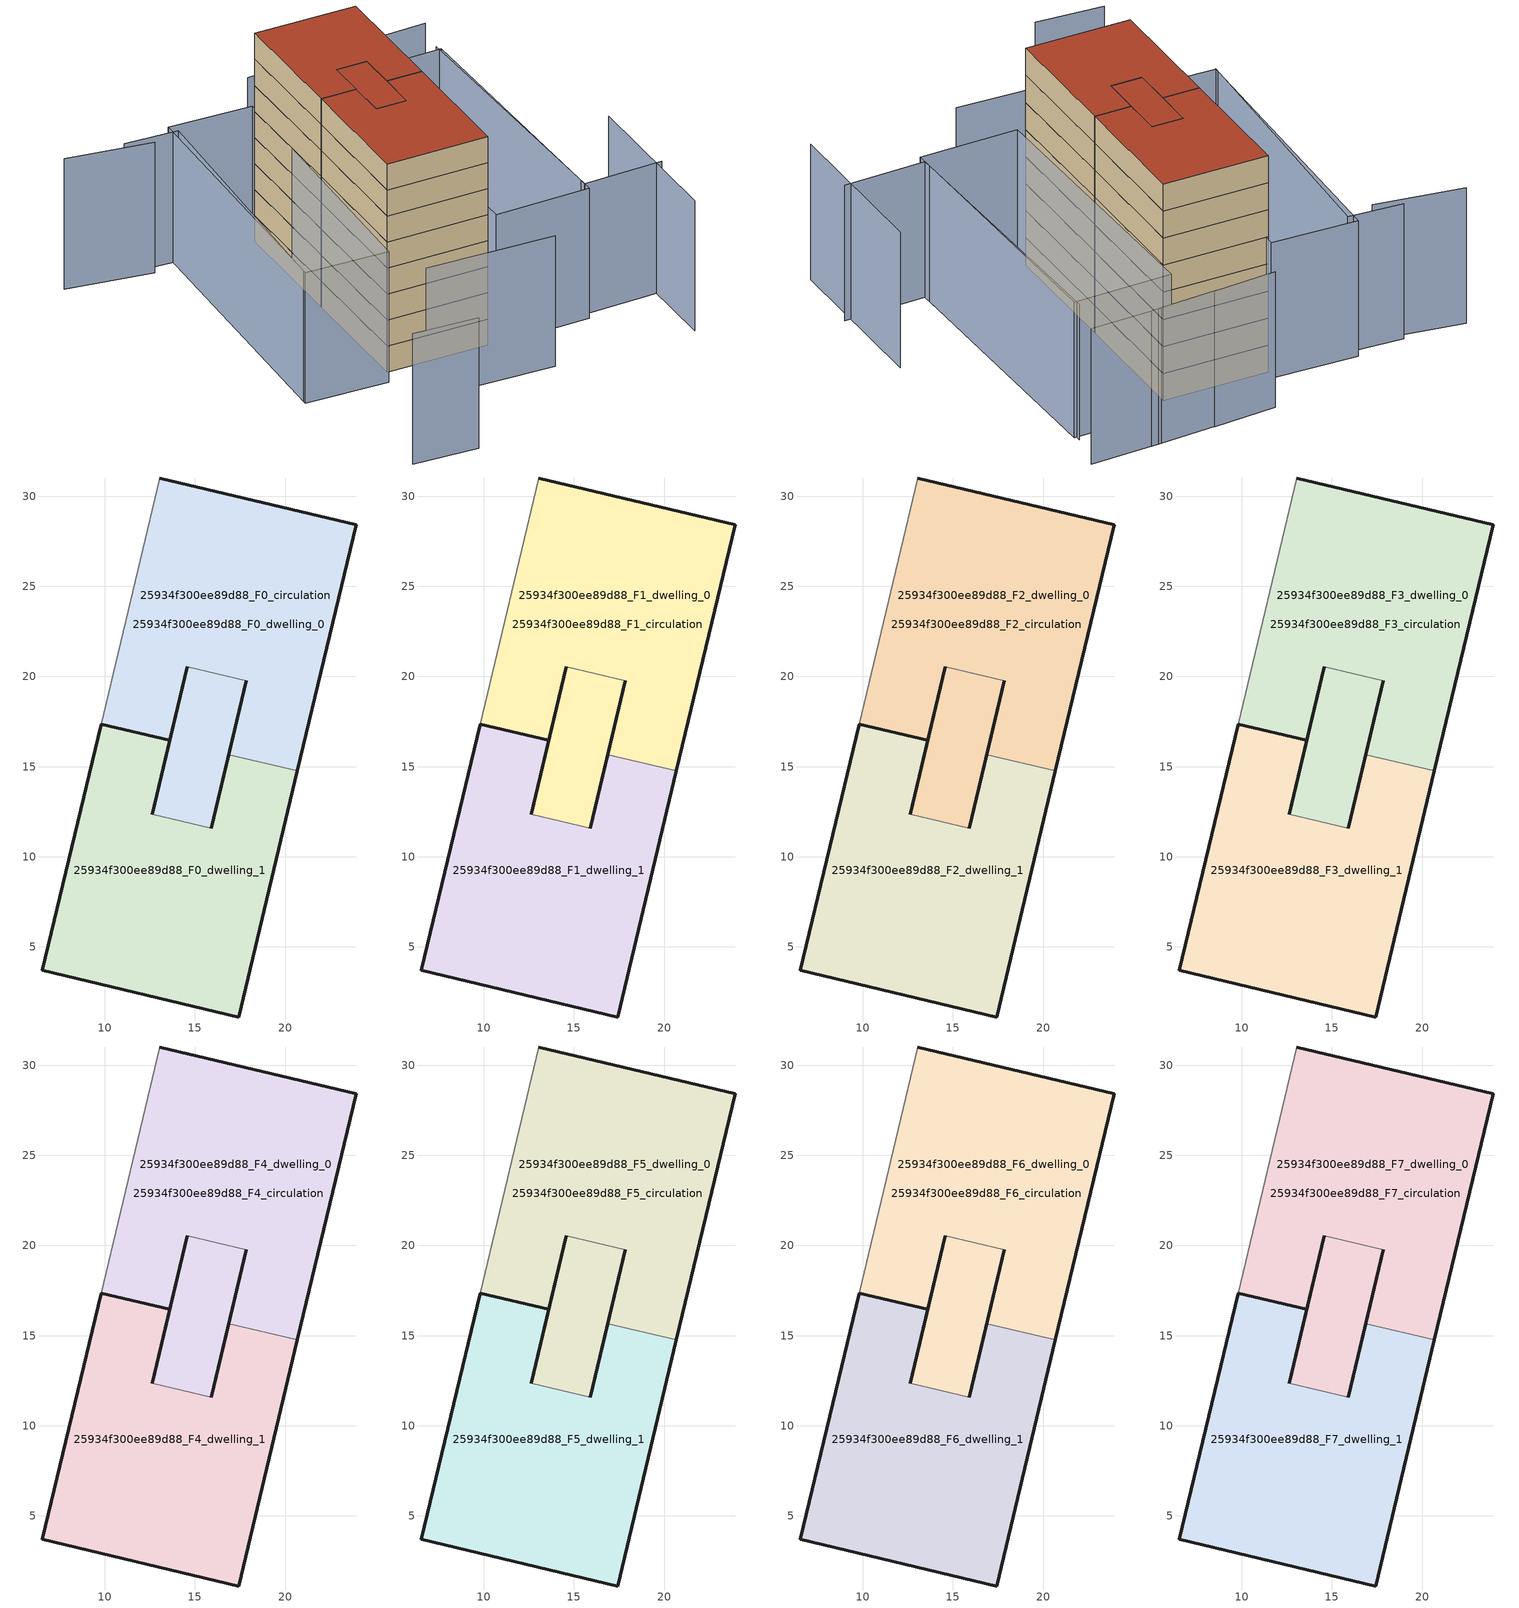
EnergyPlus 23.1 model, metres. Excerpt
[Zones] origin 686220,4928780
25934f300ee89d88_F0_dwelling_0
 floor ground (EU_floor_Construction): 23.94,28.4 20.68,14.76 16.87,15.67 17.85,19.76 14.58,20.54 13.6,16.45 9.79,17.36 13.05,31 z0; 17.85,19.76 16.87,15.67 15.89,11.58 12.63,12.36 13.6,16.45 14.58,20.54 z0
 wall outside (EU_wall_Construction): 17.85,19.76 16.87,15.67 / 20.68,14.76 23.94,28.4 13.05,31 / 9.79,17.36 13.6,16.45 14.58,20.54 z0:3
 wall adiabatic (EU_wall_Construction): 13.05,31 9.79,17.36 z0:3
 wall to 25934f300ee89d88_F0_circulation (EU_wall_Construction): 14.58,20.54 17.85,19.76 z0:3
 wall to 25934f300ee89d88_F0_dwelling_1 (EU_wall_Construction): 16.87,15.67 20.68,14.76 z0:3
25934f300ee89d88_F0_dwelling_1
 floor ground (EU_floor_Construction): 20.68,14.76 17.42,1.12 6.53,3.72 9.79,17.36 13.6,16.45 12.63,12.36 15.89,11.58 16.87,15.67 z0
 wall outside (EU_wall_Construction): 16.87,15.67 15.89,11.58 / 12.63,12.36 13.6,16.45 9.79,17.36 6.53,3.72 17.42,1.12 20.68,14.76 z0:3
 wall to 25934f300ee89d88_F0_circulation (EU_wall_Construction): 15.89,11.58 12.63,12.36 z0:3
25934f300ee89d88_F0_circulation
 floor ground (EU_floor_Construction): 23.94,28.4 20.68,14.76 16.87,15.67 17.85,19.76 14.58,20.54 13.6,16.45 9.79,17.36 13.05,31 z0; 17.85,19.76 16.87,15.67 15.89,11.58 12.63,12.36 13.6,16.45 14.58,20.54 z0
 wall outside (EU_wall_Construction): 15.89,11.58 17.85,19.76 / 14.58,20.54 12.63,12.36 z0:3
25934f300ee89d88_F1_dwelling_0
 floor outside (EU_floor_Construction): 23.94,28.4 20.68,14.76 16.87,15.67 17.85,19.76 14.58,20.54 13.6,16.45 9.79,17.36 13.05,31 z3
 floor to 25934f300ee89d88_F0_dwelling_0 (EU_floor_Construction): 17.85,19.76 16.87,15.67 15.89,11.58 12.63,12.36 13.6,16.45 14.58,20.54 z3
 wall outside (EU_wall_Construction): 17.85,19.76 16.87,15.67 / 20.68,14.76 23.94,28.4 13.05,31 / 9.79,17.36 13.6,16.45 14.58,20.54 z3:6
 wall adiabatic (EU_wall_Construction): 13.05,31 9.79,17.36 z3:6
 wall to 25934f300ee89d88_F1_circulation (EU_wall_Construction): 14.58,20.54 17.85,19.76 z3:6
 wall to 25934f300ee89d88_F1_dwelling_1 (EU_wall_Construction): 16.87,15.67 20.68,14.76 z3:6
25934f300ee89d88_F1_dwelling_1
 floor to 25934f300ee89d88_F0_dwelling_1 (EU_floor_Construction): 20.68,14.76 17.42,1.12 6.53,3.72 9.79,17.36 13.6,16.45 12.63,12.36 15.89,11.58 16.87,15.67 z3
 wall outside (EU_wall_Construction): 16.87,15.67 15.89,11.58 / 12.63,12.36 13.6,16.45 9.79,17.36 6.53,3.72 17.42,1.12 20.68,14.76 z3:6
 wall to 25934f300ee89d88_F1_circulation (EU_wall_Construction): 15.89,11.58 12.63,12.36 z3:6
25934f300ee89d88_F1_circulation
 floor to 25934f300ee89d88_F0_circulation (EU_floor_Construction): 23.94,28.4 20.68,14.76 16.87,15.67 17.85,19.76 14.58,20.54 13.6,16.45 9.79,17.36 13.05,31 z3; 17.85,19.76 15.89,11.58 12.63,12.36 13.6,16.45 14.58,20.54 z3
 wall outside (EU_wall_Construction): 15.89,11.58 17.85,19.76 / 14.58,20.54 12.63,12.36 z3:6
25934f300ee89d88_F2_dwelling_0
 floor outside (EU_floor_Construction): 23.94,28.4 20.68,14.76 16.87,15.67 17.85,19.76 14.58,20.54 13.6,16.45 9.79,17.36 13.05,31 z6
 floor to 25934f300ee89d88_F1_dwelling_0 (EU_floor_Construction): 17.85,19.76 16.87,15.67 15.89,11.58 12.63,12.36 13.6,16.45 14.58,20.54 z6
 wall outside (EU_wall_Construction): 17.85,19.76 16.87,15.67 / 20.68,14.76 23.94,28.4 13.05,31 / 9.79,17.36 13.6,16.45 14.58,20.54 z6:9
 wall adiabatic (EU_wall_Construction): 13.05,31 9.79,17.36 z6:9
 wall to 25934f300ee89d88_F2_circulation (EU_wall_Construction): 14.58,20.54 17.85,19.76 z6:9
 wall to 25934f300ee89d88_F2_dwelling_1 (EU_wall_Construction): 16.87,15.67 20.68,14.76 z6:9
25934f300ee89d88_F2_dwelling_1
 floor to 25934f300ee89d88_F1_dwelling_1 (EU_floor_Construction): 20.68,14.76 17.42,1.12 6.53,3.72 9.79,17.36 13.6,16.45 12.63,12.36 15.89,11.58 16.87,15.67 z6
 wall outside (EU_wall_Construction): 16.87,15.67 15.89,11.58 / 12.63,12.36 13.6,16.45 9.79,17.36 6.53,3.72 17.42,1.12 20.68,14.76 z6:9
 wall to 25934f300ee89d88_F2_circulation (EU_wall_Construction): 15.89,11.58 12.63,12.36 z6:9
25934f300ee89d88_F2_circulation
 floor to 25934f300ee89d88_F1_circulation (EU_floor_Construction): 23.94,28.4 20.68,14.76 16.87,15.67 17.85,19.76 14.58,20.54 13.6,16.45 9.79,17.36 13.05,31 z6; 17.85,19.76 15.89,11.58 12.63,12.36 13.6,16.45 14.58,20.54 z6
 wall outside (EU_wall_Construction): 15.89,11.58 17.85,19.76 / 14.58,20.54 12.63,12.36 z6:9
25934f300ee89d88_F3_dwelling_0
 floor outside (EU_floor_Construction): 23.94,28.4 20.68,14.76 16.87,15.67 17.85,19.76 14.58,20.54 13.6,16.45 9.79,17.36 13.05,31 z9
 floor to 25934f300ee89d88_F2_dwelling_0 (EU_floor_Construction): 17.85,19.76 16.87,15.67 15.89,11.58 12.63,12.36 13.6,16.45 14.58,20.54 z9
 wall outside (EU_wall_Construction): 17.85,19.76 16.87,15.67 / 20.68,14.76 23.94,28.4 13.05,31 / 9.79,17.36 13.6,16.45 14.58,20.54 z9:12
 wall adiabatic (EU_wall_Construction): 13.05,31 9.79,17.36 z9:12
 wall to 25934f300ee89d88_F3_circulation (EU_wall_Construction): 14.58,20.54 17.85,19.76 z9:12
 wall to 25934f300ee89d88_F3_dwelling_1 (EU_wall_Construction): 16.87,15.67 20.68,14.76 z9:12
25934f300ee89d88_F3_dwelling_1
 floor to 25934f300ee89d88_F2_dwelling_1 (EU_floor_Construction): 20.68,14.76 17.42,1.12 6.53,3.72 9.79,17.36 13.6,16.45 12.63,12.36 15.89,11.58 16.87,15.67 z9
 wall outside (EU_wall_Construction): 16.87,15.67 15.89,11.58 / 12.63,12.36 13.6,16.45 9.79,17.36 6.53,3.72 17.42,1.12 20.68,14.76 z9:12
 wall to 25934f300ee89d88_F3_circulation (EU_wall_Construction): 15.89,11.58 12.63,12.36 z9:12
25934f300ee89d88_F3_circulation
 floor to 25934f300ee89d88_F2_circulation (EU_floor_Construction): 23.94,28.4 20.68,14.76 16.87,15.67 17.85,19.76 14.58,20.54 13.6,16.45 9.79,17.36 13.05,31 z9; 17.85,19.76 15.89,11.58 12.63,12.36 13.6,16.45 14.58,20.54 z9
 wall outside (EU_wall_Construction): 15.89,11.58 17.85,19.76 / 14.58,20.54 12.63,12.36 z9:12
25934f300ee89d88_F4_dwelling_0
 floor outside (EU_floor_Construction): 23.94,28.4 20.68,14.76 16.87,15.67 17.85,19.76 14.58,20.54 13.6,16.45 9.79,17.36 13.05,31 z12
 floor to 25934f300ee89d88_F3_dwelling_0 (EU_floor_Construction): 17.85,19.76 16.87,15.67 15.89,11.58 12.63,12.36 13.6,16.45 14.58,20.54 z12
 wall outside (EU_wall_Construction): 17.85,19.76 16.87,15.67 / 20.68,14.76 23.94,28.4 13.05,31 / 9.79,17.36 13.6,16.45 14.58,20.54 z12:15
 wall adiabatic (EU_wall_Construction): 13.05,31 9.79,17.36 z12:15
 wall to 25934f300ee89d88_F4_circulation (EU_wall_Construction): 14.58,20.54 17.85,19.76 z12:15
 wall to 25934f300ee89d88_F4_dwelling_1 (EU_wall_Construction): 16.87,15.67 20.68,14.76 z12:15
25934f300ee89d88_F4_dwelling_1
 floor to 25934f300ee89d88_F3_dwelling_1 (EU_floor_Construction): 20.68,14.76 17.42,1.12 6.53,3.72 9.79,17.36 13.6,16.45 12.63,12.36 15.89,11.58 16.87,15.67 z12
 wall outside (EU_wall_Construction): 16.87,15.67 15.89,11.58 / 12.63,12.36 13.6,16.45 9.79,17.36 6.53,3.72 17.42,1.12 20.68,14.76 z12:15
 wall to 25934f300ee89d88_F4_circulation (EU_wall_Construction): 15.89,11.58 12.63,12.36 z12:15
25934f300ee89d88_F4_circulation
 floor to 25934f300ee89d88_F3_circulation (EU_floor_Construction): 23.94,28.4 20.68,14.76 16.87,15.67 17.85,19.76 14.58,20.54 13.6,16.45 9.79,17.36 13.05,31 z12; 17.85,19.76 15.89,11.58 12.63,12.36 13.6,16.45 14.58,20.54 z12
 wall outside (EU_wall_Construction): 15.89,11.58 17.85,19.76 / 14.58,20.54 12.63,12.36 z12:15
25934f300ee89d88_F5_dwelling_0
 floor outside (EU_floor_Construction): 23.94,28.4 20.68,14.76 16.87,15.67 17.85,19.76 14.58,20.54 13.6,16.45 9.79,17.36 13.05,31 z15
 floor to 25934f300ee89d88_F4_dwelling_0 (EU_floor_Construction): 17.85,19.76 16.87,15.67 15.89,11.58 12.63,12.36 13.6,16.45 14.58,20.54 z15
 wall outside (EU_wall_Construction): 17.85,19.76 16.87,15.67 / 20.68,14.76 23.94,28.4 13.05,31 / 9.79,17.36 13.6,16.45 14.58,20.54 z15:18
 wall adiabatic (EU_wall_Construction): 13.05,31 9.79,17.36 z15:18
 wall to 25934f300ee89d88_F5_circulation (EU_wall_Construction): 14.58,20.54 17.85,19.76 z15:18
 wall to 25934f300ee89d88_F5_dwelling_1 (EU_wall_Construction): 16.87,15.67 20.68,14.76 z15:18
25934f300ee89d88_F5_dwelling_1
 floor to 25934f300ee89d88_F4_dwelling_1 (EU_floor_Construction): 20.68,14.76 17.42,1.12 6.53,3.72 9.79,17.36 13.6,16.45 12.63,12.36 15.89,11.58 16.87,15.67 z15
 wall outside (EU_wall_Construction): 16.87,15.67 15.89,11.58 / 12.63,12.36 13.6,16.45 9.79,17.36 6.53,3.72 17.42,1.12 20.68,14.76 z15:18
 wall to 25934f300ee89d88_F5_circulation (EU_wall_Construction): 15.89,11.58 12.63,12.36 z15:18
25934f300ee89d88_F5_circulation
 floor to 25934f300ee89d88_F4_circulation (EU_floor_Construction): 23.94,28.4 20.68,14.76 16.87,15.67 17.85,19.76 14.58,20.54 13.6,16.45 9.79,17.36 13.05,31 z15; 17.85,19.76 15.89,11.58 12.63,12.36 13.6,16.45 14.58,20.54 z15
 wall outside (EU_wall_Construction): 15.89,11.58 17.85,19.76 / 14.58,20.54 12.63,12.36 z15:18
25934f300ee89d88_F6_dwelling_0
 floor outside (EU_floor_Construction): 23.94,28.4 20.68,14.76 16.87,15.67 17.85,19.76 14.58,20.54 13.6,16.45 9.79,17.36 13.05,31 z18
 floor to 25934f300ee89d88_F5_dwelling_0 (EU_floor_Construction): 17.85,19.76 16.87,15.67 15.89,11.58 12.63,12.36 13.6,16.45 14.58,20.54 z18
 wall outside (EU_wall_Construction): 17.85,19.76 16.87,15.67 / 20.68,14.76 23.94,28.4 13.05,31 / 9.79,17.36 13.6,16.45 14.58,20.54 z18:21
 wall adiabatic (EU_wall_Construction): 13.05,31 9.79,17.36 z18:21
 wall to 25934f300ee89d88_F6_circulation (EU_wall_Construction): 14.58,20.54 17.85,19.76 z18:21
 wall to 25934f300ee89d88_F6_dwelling_1 (EU_wall_Construction): 16.87,15.67 20.68,14.76 z18:21
25934f300ee89d88_F6_dwelling_1
 floor to 25934f300ee89d88_F5_dwelling_1 (EU_floor_Construction): 20.68,14.76 17.42,1.12 6.53,3.72 9.79,17.36 13.6,16.45 12.63,12.36 15.89,11.58 16.87,15.67 z18
 wall outside (EU_wall_Construction): 16.87,15.67 15.89,11.58 / 12.63,12.36 13.6,16.45 9.79,17.36 6.53,3.72 17.42,1.12 20.68,14.76 z18:21
 wall to 25934f300ee89d88_F6_circulation (EU_wall_Construction): 15.89,11.58 12.63,12.36 z18:21
25934f300ee89d88_F6_circulation
 floor to 25934f300ee89d88_F5_circulation (EU_floor_Construction): 23.94,28.4 20.68,14.76 16.87,15.67 17.85,19.76 14.58,20.54 13.6,16.45 9.79,17.36 13.05,31 z18; 17.85,19.76 15.89,11.58 12.63,12.36 13.6,16.45 14.58,20.54 z18
 wall outside (EU_wall_Construction): 15.89,11.58 17.85,19.76 / 14.58,20.54 12.63,12.36 z18:21
25934f300ee89d88_F7_dwelling_0
 floor outside (EU_floor_Construction): 23.94,28.4 20.68,14.76 16.87,15.67 17.85,19.76 14.58,20.54 13.6,16.45 9.79,17.36 13.05,31 z21
 floor to 25934f300ee89d88_F6_dwelling_0 (EU_floor_Construction): 17.85,19.76 16.87,15.67 15.89,11.58 12.63,12.36 13.6,16.45 14.58,20.54 z21
 wall outside (EU_wall_Construction): 17.85,19.76 16.87,15.67 / 20.68,14.76 23.94,28.4 13.05,31 / 9.79,17.36 13.6,16.45 14.58,20.54 z21:24
 wall adiabatic (EU_wall_Construction): 13.05,31 9.79,17.36 z21:24
 wall to 25934f300ee89d88_F7_circulation (EU_wall_Construction): 14.58,20.54 17.85,19.76 z21:24
 wall to 25934f300ee89d88_F7_dwelling_1 (EU_wall_Construction): 16.87,15.67 20.68,14.76 z21:24
 roof outside (EU_roof_Construction): 20.68,14.76 23.94,28.4 13.05,31 9.79,17.36 13.6,16.45 14.58,20.54 17.85,19.76 16.87,15.67 z24; 15.89,11.58 16.87,15.67 17.85,19.76 14.58,20.54 13.6,16.45 12.63,12.36 z24
25934f300ee89d88_F7_dwelling_1
 floor to 25934f300ee89d88_F6_dwelling_1 (EU_floor_Construction): 20.68,14.76 17.42,1.12 6.53,3.72 9.79,17.36 13.6,16.45 12.63,12.36 15.89,11.58 16.87,15.67 z21
 wall outside (EU_wall_Construction): 16.87,15.67 15.89,11.58 / 12.63,12.36 13.6,16.45 9.79,17.36 6.53,3.72 17.42,1.12 20.68,14.76 z21:24
 wall to 25934f300ee89d88_F7_circulation (EU_wall_Construction): 15.89,11.58 12.63,12.36 z21:24
 roof outside (EU_roof_Construction): 17.42,1.12 20.68,14.76 16.87,15.67 15.89,11.58 12.63,12.36 13.6,16.45 9.79,17.36 6.53,3.72 z24
25934f300ee89d88_F7_circulation
 floor to 25934f300ee89d88_F6_circulation (EU_floor_Construction): 23.94,28.4 20.68,14.76 16.87,15.67 17.85,19.76 14.58,20.54 13.6,16.45 9.79,17.36 13.05,31 z21; 17.85,19.76 15.89,11.58 12.63,12.36 13.6,16.45 14.58,20.54 z21
 wall outside (EU_wall_Construction): 15.89,11.58 17.85,19.76 / 14.58,20.54 12.63,12.36 z21:24
 roof outside (EU_roof_Construction): 20.68,14.76 23.94,28.4 13.05,31 9.79,17.36 13.6,16.45 14.58,20.54 17.85,19.76 16.87,15.67 z24; 15.89,11.58 16.87,15.67 17.85,19.76 14.58,20.54 13.6,16.45 12.63,12.36 z24
shading: 6.16,-2.53 19.77,-6.23 / -3.04,-11.02 3.84,-13.07 / -7,36.58 1.77,33.11 / -0.64,34.87 4.97,33.22 / 4.97,33.22 -3.43,4.61 / 34.54,-10.24 38.7,7.42 / 37.02,-2.49 28.5,-0.71 / 28.5,-0.71 34.6,28.51 / 36.71,32.6 29.23,34.13 / 30.25,33.95 23.13,35.16 / 23.39,35.15 16.75,36.27 / 13.53,31.98 5.44,2.23 / 5.44,2.23 -3.41,4.64 / -3.41,4.64 4.68,34.39 / 4.68,34.39 13.53,31.98 / 24.48,30.13 34.72,27.9 / 34.72,27.9 28.29,-1.62 / 28.29,-1.62 18.05,0.61 / 18.05,0.61 24.48,30.13 z0:15
[Building]
EU S2 Campaign: North Axis=0; Terrain=City; Solar Distribution=FullExterior
[Site:Location]
Bologna: Latitude=44.5; Longitude=11.25; Time Zone=1; Elevation=37
[SizingPeriod:WeatherFileDays]
AnnualSizingPeriod: Begin Month=1; Begin Day of Month=1; End Month=12; End Day of Month=31; Day of Week for Start Day=Monday; Use Weather File Daylight Saving Period=No; Use Weather File Rain and Snow Indicators=No
[MATERIAL]
EU_InternalMass_Material: Roughness=MediumRough; Thickness=0.1; Conductivity=1; Density=1800; Specific Heat=900; Thermal Absorptance=0.9; Solar Absorptance=0.7; Visible Absorptance=0.7
[MATERIAL:NOMASS] Roughness=MediumRough; Thermal Absorptance=0.9; Solar Absorptance=0.7; Visible Absorptance=0.7
Name | Thermal Resistance
EU_wall_NoMass | 0.905828
EU_roof_NoMass | 0.37593
EU_floor_NoMass | 0.67114
[CONSTRUCTION]
EU_wall_Construction: EU_wall_NoMass
EU_roof_Construction: EU_roof_NoMass
EU_floor_Construction: EU_floor_NoMass
EU_InternalMass_Construction: EU_InternalMass_Material
[ZONE] Type=1; Multiplier=1; Ceiling Height=autocalculate; Floor Area=autocalculate; Part of Total Floor Area=Yes
Name | Volume
25934f300ee89d88_F0_dwelling_0; 25934f300ee89d88_F1_dwelling_0; 25934f300ee89d88_F2_dwelling_0; 25934f300ee89d88_F3_dwelling_0; 25934f300ee89d88_F4_dwelling_0; 25934f300ee89d88_F5_dwelling_0; 25934f300ee89d88_F6_dwelling_0; 25934f300ee89d88_F7_dwelling_0; 25934f300ee89d88_F0_circulation | 513.704
25934f300ee89d88_F0_dwelling_1; 25934f300ee89d88_F1_dwelling_1; 25934f300ee89d88_F2_dwelling_1; 25934f300ee89d88_F3_dwelling_1; 25934f300ee89d88_F4_dwelling_1; 25934f300ee89d88_F5_dwelling_1; 25934f300ee89d88_F6_dwelling_1; 25934f300ee89d88_F7_dwelling_1 | 428.87
25934f300ee89d88_F1_circulation; 25934f300ee89d88_F2_circulation; 25934f300ee89d88_F3_circulation; 25934f300ee89d88_F4_circulation; 25934f300ee89d88_F5_circulation; 25934f300ee89d88_F6_circulation; 25934f300ee89d88_F7_circulation | 513.703
[INTERNALMASS] Construction=EU_InternalMass_Construction; Surface Area=142.957
Name | Zone or ZoneList
25934f300ee89d88_F0_dwelling_0_EU_InternalMass | 25934f300ee89d88_F0_dwelling_0
25934f300ee89d88_F0_dwelling_1_EU_InternalMass | 25934f300ee89d88_F0_dwelling_1
25934f300ee89d88_F1_dwelling_0_EU_InternalMass | 25934f300ee89d88_F1_dwelling_0
25934f300ee89d88_F1_dwelling_1_EU_InternalMass | 25934f300ee89d88_F1_dwelling_1
25934f300ee89d88_F2_dwelling_0_EU_InternalMass | 25934f300ee89d88_F2_dwelling_0
25934f300ee89d88_F2_dwelling_1_EU_InternalMass | 25934f300ee89d88_F2_dwelling_1
25934f300ee89d88_F3_dwelling_0_EU_InternalMass | 25934f300ee89d88_F3_dwelling_0
25934f300ee89d88_F3_dwelling_1_EU_InternalMass | 25934f300ee89d88_F3_dwelling_1
25934f300ee89d88_F4_dwelling_0_EU_InternalMass | 25934f300ee89d88_F4_dwelling_0
25934f300ee89d88_F4_dwelling_1_EU_InternalMass | 25934f300ee89d88_F4_dwelling_1
25934f300ee89d88_F5_dwelling_0_EU_InternalMass | 25934f300ee89d88_F5_dwelling_0
25934f300ee89d88_F5_dwelling_1_EU_InternalMass | 25934f300ee89d88_F5_dwelling_1
25934f300ee89d88_F6_dwelling_0_EU_InternalMass | 25934f300ee89d88_F6_dwelling_0
25934f300ee89d88_F6_dwelling_1_EU_InternalMass | 25934f300ee89d88_F6_dwelling_1
25934f300ee89d88_F7_dwelling_0_EU_InternalMass | 25934f300ee89d88_F7_dwelling_0
25934f300ee89d88_F7_dwelling_1_EU_InternalMass | 25934f300ee89d88_F7_dwelling_1
[OTHEREQUIPMENT] Fuel Type=Electricity; Design Level Calculation Method=Watts/Area; Power per Zone Floor Area=1; Fraction Latent=0; Fraction Radiant=0; Fraction Lost=0; Carbon Dioxide Generation Rate=0; EndUse Subcategory=EU_Step8_InternalGains
Name | Zone or ZoneList or Space or SpaceList | Schedule
EU_Step8_InternalGain_25934f300ee89d88_F0_dwelling_0_f000 | 25934f300ee89d88_F0_dwelling_0 | EU_Step8_GainSchedule_25934f300ee89d88_F0_dwelling_0_f000
EU_Step8_InternalGain_25934f300ee89d88_F0_dwelling_1_f000 | 25934f300ee89d88_F0_dwelling_1 | EU_Step8_GainSchedule_25934f300ee89d88_F0_dwelling_1_f000
EU_Step8_InternalGain_25934f300ee89d88_F1_dwelling_0_f000 | 25934f300ee89d88_F1_dwelling_0 | EU_Step8_GainSchedule_25934f300ee89d88_F1_dwelling_0_f000
EU_Step8_InternalGain_25934f300ee89d88_F1_dwelling_1_f000 | 25934f300ee89d88_F1_dwelling_1 | EU_Step8_GainSchedule_25934f300ee89d88_F1_dwelling_1_f000
EU_Step8_InternalGain_25934f300ee89d88_F2_dwelling_0_f000 | 25934f300ee89d88_F2_dwelling_0 | EU_Step8_GainSchedule_25934f300ee89d88_F2_dwelling_0_f000
EU_Step8_InternalGain_25934f300ee89d88_F2_dwelling_1_f000 | 25934f300ee89d88_F2_dwelling_1 | EU_Step8_GainSchedule_25934f300ee89d88_F2_dwelling_1_f000
EU_Step8_InternalGain_25934f300ee89d88_F3_dwelling_0_f000 | 25934f300ee89d88_F3_dwelling_0 | EU_Step8_GainSchedule_25934f300ee89d88_F3_dwelling_0_f000
EU_Step8_InternalGain_25934f300ee89d88_F3_dwelling_1_f000 | 25934f300ee89d88_F3_dwelling_1 | EU_Step8_GainSchedule_25934f300ee89d88_F3_dwelling_1_f000
EU_Step8_InternalGain_25934f300ee89d88_F4_dwelling_0_f000 | 25934f300ee89d88_F4_dwelling_0 | EU_Step8_GainSchedule_25934f300ee89d88_F4_dwelling_0_f000
EU_Step8_InternalGain_25934f300ee89d88_F4_dwelling_1_f000 | 25934f300ee89d88_F4_dwelling_1 | EU_Step8_GainSchedule_25934f300ee89d88_F4_dwelling_1_f000
EU_Step8_InternalGain_25934f300ee89d88_F5_dwelling_0_f000 | 25934f300ee89d88_F5_dwelling_0 | EU_Step8_GainSchedule_25934f300ee89d88_F5_dwelling_0_f000
EU_Step8_InternalGain_25934f300ee89d88_F5_dwelling_1_f000 | 25934f300ee89d88_F5_dwelling_1 | EU_Step8_GainSchedule_25934f300ee89d88_F5_dwelling_1_f000
EU_Step8_InternalGain_25934f300ee89d88_F6_dwelling_0_f000 | 25934f300ee89d88_F6_dwelling_0 | EU_Step8_GainSchedule_25934f300ee89d88_F6_dwelling_0_f000
EU_Step8_InternalGain_25934f300ee89d88_F6_dwelling_1_f000 | 25934f300ee89d88_F6_dwelling_1 | EU_Step8_GainSchedule_25934f300ee89d88_F6_dwelling_1_f000
EU_Step8_InternalGain_25934f300ee89d88_F7_dwelling_0_f000 | 25934f300ee89d88_F7_dwelling_0 | EU_Step8_GainSchedule_25934f300ee89d88_F7_dwelling_0_f000
EU_Step8_InternalGain_25934f300ee89d88_F7_dwelling_1_f000 | 25934f300ee89d88_F7_dwelling_1 | EU_Step8_GainSchedule_25934f300ee89d88_F7_dwelling_1_f000
[ZONEINFILTRATION:DESIGNFLOWRATE] Schedule=EU_AlwaysOn; Design Flow Rate Calculation Method=Flow/Area; Flow Rate per Floor Area=0.0005; Constant Term Coefficient=1; Temperature Term Coefficient=0; Velocity Term Coefficient=0; Velocity Squared Term Coefficient=0
Name | Zone or ZoneList or Space or SpaceList
EU_Circulation_Infiltration_25934f300ee89d88_F0_circulation | 25934f300ee89d88_F0_circulation
EU_Circulation_Infiltration_25934f300ee89d88_F1_circulation | 25934f300ee89d88_F1_circulation
EU_Circulation_Infiltration_25934f300ee89d88_F2_circulation | 25934f300ee89d88_F2_circulation
EU_Circulation_Infiltration_25934f300ee89d88_F3_circulation | 25934f300ee89d88_F3_circulation
EU_Circulation_Infiltration_25934f300ee89d88_F4_circulation | 25934f300ee89d88_F4_circulation
EU_Circulation_Infiltration_25934f300ee89d88_F5_circulation | 25934f300ee89d88_F5_circulation
EU_Circulation_Infiltration_25934f300ee89d88_F6_circulation | 25934f300ee89d88_F6_circulation
EU_Circulation_Infiltration_25934f300ee89d88_F7_circulation | 25934f300ee89d88_F7_circulation
[ZONEVENTILATION:DESIGNFLOWRATE] Schedule=EU_AlwaysOn; Design Flow Rate Calculation Method=AirChanges/Hour; Air Changes per Hour=0.73129; Ventilation Type=Natural; Fan Pressure Rise=0; Fan Total Efficiency=1; Constant Term Coefficient=1; Temperature Term Coefficient=0; Velocity Term Coefficient=0; Velocity Squared Term Coefficient=0; Minimum Indoor Temperature=-100; Maximum Indoor Temperature=100; Delta Temperature=-100; Minimum Outdoor Temperature=-100; Maximum Outdoor Temperature=100; Maximum Wind Speed=40
Name | Zone or ZoneList or Space or SpaceList
EU_ConstantAir_25934f300ee89d88_F0_dwelling_0 | 25934f300ee89d88_F0_dwelling_0
EU_ConstantAir_25934f300ee89d88_F0_dwelling_1 | 25934f300ee89d88_F0_dwelling_1
EU_ConstantAir_25934f300ee89d88_F1_dwelling_0 | 25934f300ee89d88_F1_dwelling_0
EU_ConstantAir_25934f300ee89d88_F1_dwelling_1 | 25934f300ee89d88_F1_dwelling_1
EU_ConstantAir_25934f300ee89d88_F2_dwelling_0 | 25934f300ee89d88_F2_dwelling_0
EU_ConstantAir_25934f300ee89d88_F2_dwelling_1 | 25934f300ee89d88_F2_dwelling_1
EU_ConstantAir_25934f300ee89d88_F3_dwelling_0 | 25934f300ee89d88_F3_dwelling_0
EU_ConstantAir_25934f300ee89d88_F3_dwelling_1 | 25934f300ee89d88_F3_dwelling_1
EU_ConstantAir_25934f300ee89d88_F4_dwelling_0 | 25934f300ee89d88_F4_dwelling_0
EU_ConstantAir_25934f300ee89d88_F4_dwelling_1 | 25934f300ee89d88_F4_dwelling_1
EU_ConstantAir_25934f300ee89d88_F5_dwelling_0 | 25934f300ee89d88_F5_dwelling_0
EU_ConstantAir_25934f300ee89d88_F5_dwelling_1 | 25934f300ee89d88_F5_dwelling_1
EU_ConstantAir_25934f300ee89d88_F6_dwelling_0 | 25934f300ee89d88_F6_dwelling_0
EU_ConstantAir_25934f300ee89d88_F6_dwelling_1 | 25934f300ee89d88_F6_dwelling_1
EU_ConstantAir_25934f300ee89d88_F7_dwelling_0 | 25934f300ee89d88_F7_dwelling_0
EU_ConstantAir_25934f300ee89d88_F7_dwelling_1 | 25934f300ee89d88_F7_dwelling_1
[HVACTEMPLATE:THERMOSTAT] Constant Heating Setpoint=20; Constant Cooling Setpoint=50
EU_HeatOnly_25934f300ee89d88_F0_dwelling_0; EU_HeatOnly_25934f300ee89d88_F0_dwelling_1; EU_HeatOnly_25934f300ee89d88_F1_dwelling_0; EU_HeatOnly_25934f300ee89d88_F1_dwelling_1; EU_HeatOnly_25934f300ee89d88_F2_dwelling_0; EU_HeatOnly_25934f300ee89d88_F2_dwelling_1; EU_HeatOnly_25934f300ee89d88_F3_dwelling_0; EU_HeatOnly_25934f300ee89d88_F3_dwelling_1; EU_HeatOnly_25934f300ee89d88_F4_dwelling_0; EU_HeatOnly_25934f300ee89d88_F4_dwelling_1; EU_HeatOnly_25934f300ee89d88_F5_dwelling_0; EU_HeatOnly_25934f300ee89d88_F5_dwelling_1; EU_HeatOnly_25934f300ee89d88_F6_dwelling_0; EU_HeatOnly_25934f300ee89d88_F6_dwelling_1; EU_HeatOnly_25934f300ee89d88_F7_dwelling_0; EU_HeatOnly_25934f300ee89d88_F7_dwelling_1
[HVACTEMPLATE:ZONE:IDEALLOADSAIRSYSTEM] System Availability Schedule=EU_AlwaysOn; Maximum Heating Supply Air Temperature=50; Minimum Cooling Supply Air Temperature=13; Maximum Heating Supply Air Humidity Ratio=0.0156; Minimum Cooling Supply Air Humidity Ratio=0.0077; Heating Limit=NoLimit; Cooling Limit=NoLimit; Heating Availability Schedule=EU_AlwaysOn; Cooling Availability Schedule=EU_CoolingOff; Dehumidification Control Type=ConstantSensibleHeatRatio; Cooling Sensible Heat Ratio=0.7; Dehumidification Setpoint=60; Humidification Control Type=None; Humidification Setpoint=30; Outdoor Air Method=None; Outdoor Air Flow Rate per Person=0.00944; Outdoor Air Flow Rate per Zone Floor Area=0; Outdoor Air Flow Rate per Zone=0; Demand Controlled Ventilation Type=None; Outdoor Air Economizer Type=NoEconomizer; Heat Recovery Type=None; Sensible Heat Recovery Effectiveness=0.7; Latent Heat Recovery Effectiveness=0.65
Name | Template Thermostat
25934f300ee89d88_F0_dwelling_0 | EU_HeatOnly_25934f300ee89d88_F0_dwelling_0
25934f300ee89d88_F0_dwelling_1 | EU_HeatOnly_25934f300ee89d88_F0_dwelling_1
25934f300ee89d88_F1_dwelling_0 | EU_HeatOnly_25934f300ee89d88_F1_dwelling_0
25934f300ee89d88_F1_dwelling_1 | EU_HeatOnly_25934f300ee89d88_F1_dwelling_1
25934f300ee89d88_F2_dwelling_0 | EU_HeatOnly_25934f300ee89d88_F2_dwelling_0
25934f300ee89d88_F2_dwelling_1 | EU_HeatOnly_25934f300ee89d88_F2_dwelling_1
25934f300ee89d88_F3_dwelling_0 | EU_HeatOnly_25934f300ee89d88_F3_dwelling_0
25934f300ee89d88_F3_dwelling_1 | EU_HeatOnly_25934f300ee89d88_F3_dwelling_1
25934f300ee89d88_F4_dwelling_0 | EU_HeatOnly_25934f300ee89d88_F4_dwelling_0
25934f300ee89d88_F4_dwelling_1 | EU_HeatOnly_25934f300ee89d88_F4_dwelling_1
25934f300ee89d88_F5_dwelling_0 | EU_HeatOnly_25934f300ee89d88_F5_dwelling_0
25934f300ee89d88_F5_dwelling_1 | EU_HeatOnly_25934f300ee89d88_F5_dwelling_1
25934f300ee89d88_F6_dwelling_0 | EU_HeatOnly_25934f300ee89d88_F6_dwelling_0
25934f300ee89d88_F6_dwelling_1 | EU_HeatOnly_25934f300ee89d88_F6_dwelling_1
25934f300ee89d88_F7_dwelling_0 | EU_HeatOnly_25934f300ee89d88_F7_dwelling_0
25934f300ee89d88_F7_dwelling_1 | EU_HeatOnly_25934f300ee89d88_F7_dwelling_1
[SIZING:ZONE] Zone Cooling Design Supply Air Temperature Input Method=SupplyAirTemperature; Zone Cooling Design Supply Air Temperature=13; Zone Heating Design Supply Air Temperature Input Method=SupplyAirTemperature; Zone Heating Design Supply Air Temperature=50; Zone Cooling Design Supply Air Humidity Ratio=0.008; Zone Heating Design Supply Air Humidity Ratio=0.008; Cooling Design Air Flow Method=DesignDay; Cooling Design Air Flow Rate=0; Cooling Minimum Air Flow per Zone Floor Area=0.000762; Cooling Minimum Air Flow=0; Cooling Minimum Air Flow Fraction=0.2; Heating Design Air Flow Method=DesignDay; Heating Design Air Flow Rate=0; Heating Maximum Air Flow per Zone Floor Area=0.002032; Heating Maximum Air Flow=0.141576; Heating Maximum Air Flow Fraction=0.3; Account for Dedicated Outdoor Air System=No; Dedicated Outdoor Air System Control Strategy=NeutralSupplyAir; Dedicated Outdoor Air Low Setpoint Temperature for Design=autosize; Dedicated Outdoor Air High Setpoint Temperature for Design=autosize; Zone Load Sizing Method=Sensible Load Only No Latent Load; Zone Latent Cooling Design Supply Air Humidity Ratio Input Method=HumidityRatioDifference; Zone Cooling Design Supply Air Humidity Ratio Difference=0.005; Zone Latent Heating Design Supply Air Humidity Ratio Input Method=HumidityRatioDifference; Zone Humidification Design Supply Air Humidity Ratio Difference=0.005
25934f300ee89d88_F0_dwelling_0; 25934f300ee89d88_F0_dwelling_1; 25934f300ee89d88_F1_dwelling_0; 25934f300ee89d88_F1_dwelling_1; 25934f300ee89d88_F2_dwelling_0; 25934f300ee89d88_F2_dwelling_1; 25934f300ee89d88_F3_dwelling_0; 25934f300ee89d88_F3_dwelling_1; 25934f300ee89d88_F4_dwelling_0; 25934f300ee89d88_F4_dwelling_1; 25934f300ee89d88_F5_dwelling_0; 25934f300ee89d88_F5_dwelling_1; 25934f300ee89d88_F6_dwelling_0; 25934f300ee89d88_F6_dwelling_1; 25934f300ee89d88_F7_dwelling_0; 25934f300ee89d88_F7_dwelling_1
[SCHEDULE:CONSTANT]
Name | Hourly Value
EU_AlwaysOn | 1
EU_CoolingOff | 0
[SCHEDULE:FILE] Column Number=1; Rows to Skip at Top=0; Number of Hours of Data=8760; Column Separator=Comma; Interpolate to Timestep=No; Minutes per Item=60; Adjust Schedule for Daylight Savings=Yes
Name | File
EU_Step8_GainSchedule_25934f300ee89d88_F0_dwelling_0_f000 | ../../schedules/25934f300ee89d88/25934f300ee89d88_F0_dwelling_0_f000_gain.csv
EU_Step8_GainSchedule_25934f300ee89d88_F0_dwelling_1_f000 | ../../schedules/25934f300ee89d88/25934f300ee89d88_F0_dwelling_1_f000_gain.csv
EU_Step8_GainSchedule_25934f300ee89d88_F1_dwelling_0_f000 | ../../schedules/25934f300ee89d88/25934f300ee89d88_F1_dwelling_0_f000_gain.csv
EU_Step8_GainSchedule_25934f300ee89d88_F1_dwelling_1_f000 | ../../schedules/25934f300ee89d88/25934f300ee89d88_F1_dwelling_1_f000_gain.csv
EU_Step8_GainSchedule_25934f300ee89d88_F2_dwelling_0_f000 | ../../schedules/25934f300ee89d88/25934f300ee89d88_F2_dwelling_0_f000_gain.csv
EU_Step8_GainSchedule_25934f300ee89d88_F2_dwelling_1_f000 | ../../schedules/25934f300ee89d88/25934f300ee89d88_F2_dwelling_1_f000_gain.csv
EU_Step8_GainSchedule_25934f300ee89d88_F3_dwelling_0_f000 | ../../schedules/25934f300ee89d88/25934f300ee89d88_F3_dwelling_0_f000_gain.csv
EU_Step8_GainSchedule_25934f300ee89d88_F3_dwelling_1_f000 | ../../schedules/25934f300ee89d88/25934f300ee89d88_F3_dwelling_1_f000_gain.csv
EU_Step8_GainSchedule_25934f300ee89d88_F4_dwelling_0_f000 | ../../schedules/25934f300ee89d88/25934f300ee89d88_F4_dwelling_0_f000_gain.csv
EU_Step8_GainSchedule_25934f300ee89d88_F4_dwelling_1_f000 | ../../schedules/25934f300ee89d88/25934f300ee89d88_F4_dwelling_1_f000_gain.csv
EU_Step8_GainSchedule_25934f300ee89d88_F5_dwelling_0_f000 | ../../schedules/25934f300ee89d88/25934f300ee89d88_F5_dwelling_0_f000_gain.csv
EU_Step8_GainSchedule_25934f300ee89d88_F5_dwelling_1_f000 | ../../schedules/25934f300ee89d88/25934f300ee89d88_F5_dwelling_1_f000_gain.csv
EU_Step8_GainSchedule_25934f300ee89d88_F6_dwelling_0_f000 | ../../schedules/25934f300ee89d88/25934f300ee89d88_F6_dwelling_0_f000_gain.csv
EU_Step8_GainSchedule_25934f300ee89d88_F6_dwelling_1_f000 | ../../schedules/25934f300ee89d88/25934f300ee89d88_F6_dwelling_1_f000_gain.csv
EU_Step8_GainSchedule_25934f300ee89d88_F7_dwelling_0_f000 | ../../schedules/25934f300ee89d88/25934f300ee89d88_F7_dwelling_0_f000_gain.csv
EU_Step8_GainSchedule_25934f300ee89d88_F7_dwelling_1_f000 | ../../schedules/25934f300ee89d88/25934f300ee89d88_F7_dwelling_1_f000_gain.csv
